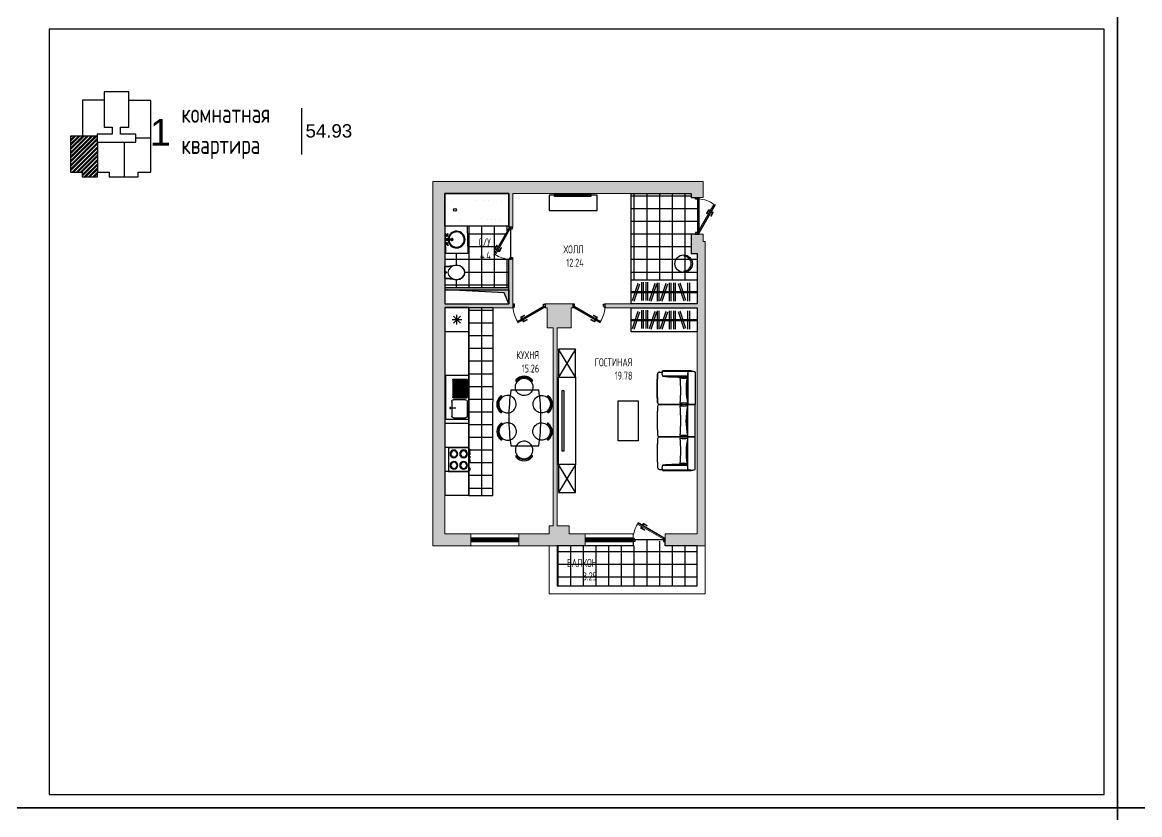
# Model space of a CAD drawing. Header units: millimetres. Extents: x -7516 to 14738, y -3327 to 3625.
# Drawn here: x 4030 to 4448.8, y 3028.3 to 3325.3 of the extents above; entities that cross this region are included whole.
import ezdxf

# ---------------------------------------------------------------- set-up
doc = ezdxf.new("R2010")
doc.units = ezdxf.units.MM
doc.header["$LTSCALE"] = 1.5
for name, color, linetype in [('КАНАЛЫ', 253, 'Continuous'), ('кафель', 9, 'Continuous'), ('МЕБЕЛЬ ОСНОВ', 7, 'Continuous'), ('Основные тонкие', 7, 'Continuous')]:
    doc.layers.add(name, color=color, linetype=linetype)
for name, color, linetype, lineweight in [('новый план', 6, 'Continuous', 30), ('ОКНА', 130, 'Continuous', 30), ('СТЕНЫ', 30, 'Continuous', 30)]:
    doc.layers.add(name, color=color, linetype=linetype, lineweight=lineweight)
doc.styles.add('ARIAL', font='arial.ttf')
doc.styles.add('style1', font='txt.shx', dxfattribs={"width": 0.7, "height": 2.5})
doc.styles.add('СГЕНЕРИР_СТИЛЬ_1', font='txt.shx', dxfattribs={"width": 0.7})
pattern_1 = [(90, (-3074.88, -1930.87), (-4.7625, 0), []), (180, (-3074.88, -1930.87), (-3e-16, -4.7625), [])]

# ---------------------------------------------------------------- blocks, each defined once
blk = doc.blocks.new('двери наружные')
at = {"color": 0}
for p, q in [((3657.41, 2612.77), (3657.91, 2612.77)), ((3657.46, 2612.57), (3657.46, 2612.77)), ((3657.46, 2612.77), (3657.86, 2612.77)), ((3657.73, 2612.57), (3657.46, 2612.57)), ((3657.73, 2612.62), (3657.86, 2612.62)), ((3657.86, 2612.77), (3657.86, 2612.62)), ((3657.41, 2608.22), (3657.91, 2608.22)), ((3657.73, 2608.42), (3657.46, 2608.42)), ((3657.46, 2608.42), (3657.46, 2608.22)), ((3657.46, 2608.22), (3657.86, 2608.22)), ((3657.73, 2608.37), (3657.86, 2608.37)), ((3657.86, 2608.22), (3657.86, 2608.37))]:
    blk.add_line(p, q, dxfattribs=at)
at = {"color": 0, "lineweight": 9}
for p, q in [((3657.73, 2612.62), (3657.73, 2612.57)), ((3657.75, 2608.44), (3659.76, 2611.92)), ((3657.92, 2608.33), (3659.96, 2611.86)), ((3659.07, 2611.22), (3658.85, 2610.84)), ((3659.13, 2611.18), (3658.92, 2610.8)), ((3659.26, 2611.11), (3659.13, 2611.18)), ((3659.3, 2611.18), (3659.17, 2611.25)), ((3659.19, 2611), (3659.34, 2611.25)), ((3659.22, 2610.98), (3659.19, 2611)), ((3659.3, 2611.18), (3659.24, 2611.21)), ((3659.34, 2611.25), (3659.36, 2611.24)), ((3659.6, 2610.91), (3659.38, 2610.53)), ((3659.41, 2610.87), (3659.39, 2610.88)), ((3659.56, 2611.12), (3659.41, 2610.87)), ((3659.68, 2610.87), (3659.45, 2610.49)), ((3659.48, 2610.98), (3659.6, 2610.91)), ((3659.52, 2611.05), (3659.65, 2610.97)), ((3659.54, 2611.14), (3659.56, 2611.12)), ((3659.88, 2611.86), (3659.76, 2611.92)), ((3657.73, 2608.37), (3657.73, 2608.42)), ((3657.86, 2608.37), (3657.75, 2608.44)), ((3657.92, 2608.33), (3657.86, 2608.37))]:
    blk.add_line(p, q, dxfattribs=at)
at = {"color": 0, "lineweight": 0}
for p, q in [((3657.86, 2608.37), (3659.9, 2611.89)), ((3659.9, 2611.89), (3659.96, 2611.86))]:
    blk.add_line(p, q, dxfattribs=at)
at = {"color": 0}
blk.add_circle((3657.78, 2608.39), 0.0212, dxfattribs=at)
at = {"color": 0, "lineweight": 0}
blk.add_arc((3657.74, 2609.36), 3.26, 51.7107, 87.8927, dxfattribs=at)
at = {"color": 0, "lineweight": 9}
for centre, major_axis, start_param, end_param in [((3658.88, 2610.82), (-0.0381, -0.0102), 5.497787, 8.63938), ((3659.13, 2611.19), (0.0192, -0.0715), 2.356194, 3.926991), ((3659.61, 2610.91), (-0.0715, -0.0192), 2.356194, 3.926991), ((3659.42, 2610.51), (-0.0381, -0.0102), 5.497787, 8.63938)]:
    blk.add_ellipse(centre, major_axis=major_axis, ratio=1, start_param=start_param, end_param=end_param, dxfattribs=at)
blk = doc.blocks.new('дв.внутренние')
at = {"color": 7}
for p, q in [((3645.72, 2613.18), (3645.72, 2612.68)), ((3645.92, 2613.13), (3645.72, 2613.13)), ((3645.72, 2613.13), (3645.72, 2612.72)), ((3645.72, 2612.72), (3645.87, 2612.72)), ((3645.87, 2612.85), (3645.92, 2612.85)), ((3645.87, 2612.85), (3645.87, 2612.72)), ((3645.92, 2612.85), (3645.92, 2613.13)), ((3649.52, 2612.85), (3649.52, 2613.13)), ((3649.52, 2613.13), (3649.72, 2613.13)), ((3649.57, 2612.85), (3649.52, 2612.85)), ((3649.58, 2612.85), (3649.58, 2612.72)), ((3649.72, 2612.72), (3649.58, 2612.72)), ((3649.72, 2613.18), (3649.72, 2612.68)), ((3649.72, 2613.13), (3649.72, 2612.72))]:
    blk.add_line(p, q, dxfattribs=at)
at = {"color": 7, "lineweight": 9}
for p, q in [((3645.83, 2612.67), (3645.87, 2612.72)), ((3645.83, 2612.67), (3649.1, 2610.78)), ((3645.87, 2612.72), (3645.94, 2612.83)), ((3645.87, 2612.72), (3649.13, 2610.84)), ((3645.94, 2612.83), (3649.16, 2610.97)), ((3648.37, 2610.91), (3647.98, 2611.13)), ((3648.4, 2610.98), (3648.02, 2611.2)), ((3648.67, 2611.45), (3648.29, 2611.67)), ((3648.72, 2611.52), (3648.33, 2611.74)), ((3648.37, 2611.17), (3648.38, 2611.19)), ((3648.62, 2611.03), (3648.37, 2611.17)), ((3648.47, 2611.1), (3648.4, 2610.98)), ((3648.54, 2611.07), (3648.47, 2610.94)), ((3648.48, 2611.37), (3648.49, 2611.39)), ((3648.49, 2611.39), (3648.75, 2611.24)), ((3648.6, 2611.33), (3648.67, 2611.45)), ((3648.63, 2611.05), (3648.62, 2611.03)), ((3648.67, 2611.29), (3648.75, 2611.42)), ((3648.67, 2611.29), (3648.71, 2611.35)), ((3648.75, 2611.24), (3648.73, 2611.22)), ((3649.1, 2610.86), (3649.16, 2610.97)), ((3649.13, 2610.84), (3649.1, 2610.78))]:
    blk.add_line(p, q, dxfattribs=at)
at = {"color": 7}
blk.add_circle((3645.9, 2612.8), 0.0212, dxfattribs=at)
at = {"color": 7, "lineweight": 9}
blk.add_arc((3645.75, 2613.04), 3.99, 328.7313, 354.6558, dxfattribs=at)
for centre, major_axis, start_param, end_param in [((3648, 2611.17), (-0.0102, 0.0381), 5.497787, 8.63938), ((3648.31, 2611.7), (-0.0102, 0.0381), 5.497787, 8.63938), ((3648.4, 2610.97), (-0.0192, 0.0715), 2.356194, 3.926991), ((3648.68, 2611.45), (-0.0715, -0.0192), 2.356194, 3.926991)]:
    blk.add_ellipse(centre, major_axis=major_axis, ratio=1, start_param=start_param, end_param=end_param, dxfattribs=at)
blk = doc.blocks.new('рпр')
at = {"layer": 'МЕБЕЛЬ ОСНОВ', "color": 7}
for p, q in [((4888.2, 2984.98), (4888.06, 2984.13)), ((4888.27, 2984.94), (4888.13, 2984.13)), ((4888.37, 2986.87), (4888.15, 2984.66)), ((4888.24, 2985.04), (4888.2, 2984.98)), ((4888.41, 2986.97), (4888.22, 2985.01)), ((4888.65, 2985.63), (4888.27, 2984.94)), ((4888.28, 2985.08), (4888.46, 2986.92)), ((4888.36, 2986.84), (4888.37, 2986.92)), ((4888.37, 2986.92), (4888.41, 2986.97)), ((4888.41, 2986.97), (4888.4, 2986.81)), ((4888.41, 2986.97), (4889.54, 2986.97)), ((4888.41, 2986.97), (4889.54, 2986.97)), ((4888.46, 2986.92), (4888.41, 2986.97)), ((4889.22, 2986.08), (4888.65, 2985.63)), ((4889.88, 2986.24), (4889.22, 2986.08)), ((4889.54, 2986.97), (4890.22, 2986.97)), ((4889.6, 2986.82), (4889.54, 2986.97)), ((4890.16, 2986.82), (4889.6, 2986.82)), ((4889.7, 2986.77), (4889.87, 2986.77)), ((4889.79, 2986.7), (4889.7, 2986.77)), ((4889.87, 2986.77), (4889.73, 2986.77)), ((4889.73, 2986.77), (4890.06, 2986.77)), ((4889.96, 2986.7), (4889.79, 2986.7)), ((4890.55, 2986.07), (4889.88, 2986.24)), ((4890.06, 2986.77), (4889.96, 2986.7)), ((4890.22, 2986.97), (4890.16, 2986.82)), ((4890.22, 2986.97), (4891.33, 2986.97)), ((4891.11, 2985.61), (4890.55, 2986.07)), ((4891.48, 2984.92), (4891.11, 2985.61)), ((4891.33, 2986.97), (4891.28, 2986.92)), ((4891.28, 2986.92), (4891.47, 2985.08)), ((4891.33, 2986.97), (4891.37, 2986.92)), ((4891.37, 2986.57), (4891.33, 2986.97)), ((4891.37, 2986.92), (4891.4, 2986.62)), ((4891.4, 2986.62), (4891.37, 2986.57)), ((4891.37, 2986.57), (4891.37, 2986.57)), ((4891.61, 2984.11), (4891.48, 2984.92)), ((4891.55, 2984.95), (4891.51, 2985.03)), ((4891.68, 2984.11), (4891.55, 2984.95)), ((4888.06, 2984.13), (4888.19, 2983.29)), ((4888.13, 2984.13), (4888.26, 2983.32)), ((4888.19, 2983.29), (4888.58, 2982.57)), ((4888.26, 2983.32), (4888.63, 2982.63)), ((4888.58, 2982.57), (4889.17, 2982.09)), ((4888.63, 2982.63), (4889.19, 2982.17)), ((4889.17, 2982.09), (4889.86, 2981.92)), ((4889.19, 2982.17), (4889.86, 2982)), ((4889.86, 2982), (4890.53, 2982.16)), ((4889.86, 2981.92), (4890.55, 2982.08)), ((4890.53, 2982.16), (4891.09, 2982.61)), ((4890.55, 2982.08), (4891.14, 2982.55)), ((4891.09, 2982.61), (4891.48, 2983.3)), ((4891.14, 2982.55), (4891.54, 2983.26)), ((4891.48, 2983.3), (4891.61, 2984.11)), ((4891.54, 2983.26), (4891.68, 2984.11))]:
    blk.add_line(p, q, dxfattribs=at)
at = {"layer": 'МЕБЕЛЬ ОСНОВ', "color": 7, "ltscale": 1.5}
blk.add_lwpolyline([(4891.51, 2985.03), (4891.37, 2986.57)], dxfattribs=at)
blk = doc.blocks.new('ШГН67Е')
for p, q in [((4804.3, 2934.62), (4851.27, 2934.62)), ((4804.3, 2934.62), (4804.3, 2928.62)), ((4810.3, 2934.62), (4810.3, 2928.62)), ((4810.3, 2929.5), (4810.3, 2934.62)), ((4810.65, 2934.62), (4810.65, 2934.84)), ((4811.22, 2934.84), (4810.65, 2934.84)), ((4811.22, 2934.62), (4811.22, 2934.84)), ((4813.32, 2934.84), (4812.75, 2934.84)), ((4812.75, 2934.62), (4812.75, 2934.84)), ((4813.32, 2934.62), (4813.32, 2934.84)), ((4813.62, 2934.62), (4813.62, 2934.84)), ((4814.18, 2934.84), (4813.62, 2934.84)), ((4814.18, 2934.84), (4813.62, 2934.84)), ((4813.62, 2934.62), (4813.62, 2934.84)), ((4814.18, 2934.62), (4814.18, 2934.84)), ((4814.18, 2934.62), (4814.18, 2934.84)), ((4815.05, 2934.84), (4814.49, 2934.84)), ((4814.49, 2934.62), (4814.49, 2934.84)), ((4815.05, 2934.62), (4815.05, 2934.84)), ((4815.36, 2934.62), (4815.36, 2934.84)), ((4815.92, 2934.84), (4815.36, 2934.84)), ((4815.92, 2934.62), (4815.92, 2934.84)), ((4816.3, 2934.62), (4816.3, 2928.62)), ((4816.3, 2929.5), (4816.3, 2934.62)), ((4822.3, 2934.62), (4822.3, 2928.62)), ((4823.32, 2934.62), (4823.32, 2928.82)), ((4823.32, 2934.62), (4834.3, 2934.62)), ((4834.3, 2934.62), (4834.3, 2928.62)), ((4834.3, 2934.62), (4834.3, 2928.82)), ((4845.27, 2934.62), (4845.27, 2928.62)), ((4851.27, 2934.62), (4851.27, 2928.62)), ((4823.74, 2930.77), (4823.74, 2933.79)), ((4824.17, 2934.22), (4827.84, 2934.22)), ((4828.27, 2933.79), (4828.27, 2930.77)), ((4828.77, 2930.76), (4828.77, 2934.06)), ((4828.97, 2934.26), (4833.22, 2934.26)), ((4831.09, 2934.11), (4829.09, 2934.11)), ((4831.09, 2933.81), (4829.09, 2933.81)), ((4831.09, 2933.67), (4829.09, 2933.67)), ((4831.09, 2933.37), (4829.09, 2933.37)), ((4831.09, 2933.23), (4829.09, 2933.23)), ((4831.09, 2932.93), (4829.09, 2932.93)), ((4831.09, 2932.78), (4829.09, 2932.78)), ((4831.09, 2932.48), (4829.09, 2932.48)), ((4831.09, 2932.34), (4829.09, 2932.34)), ((4831.09, 2932.04), (4829.09, 2932.04)), ((4831.09, 2931.9), (4829.09, 2931.9)), ((4831.09, 2934.11), (4833.1, 2934.11)), ((4831.09, 2933.81), (4833.1, 2933.81)), ((4831.09, 2933.67), (4833.1, 2933.67)), ((4831.09, 2933.37), (4833.1, 2933.37)), ((4831.09, 2933.23), (4833.1, 2933.23)), ((4831.09, 2932.93), (4833.1, 2932.93)), ((4831.09, 2932.78), (4833.1, 2932.78)), ((4831.09, 2932.48), (4833.1, 2932.48)), ((4831.09, 2932.34), (4833.1, 2932.34)), ((4831.09, 2932.04), (4833.1, 2932.04)), ((4831.09, 2931.9), (4833.1, 2931.9)), ((4833.42, 2930.76), (4833.42, 2934.06)), ((4849.14, 2932.5), (4847.4, 2930.75)), ((4849.14, 2930.75), (4847.4, 2932.5)), ((4848.27, 2932.86), (4848.27, 2930.39)), ((4816.3, 2929.5), (4810.3, 2929.5)), ((4827.84, 2930.34), (4824.17, 2930.34)), ((4833.22, 2930.56), (4828.97, 2930.56)), ((4831.09, 2931.6), (4829.09, 2931.6)), ((4831.09, 2931.46), (4829.09, 2931.46)), ((4831.09, 2931.16), (4829.09, 2931.16)), ((4831.09, 2931.02), (4829.09, 2931.02)), ((4831.09, 2930.72), (4829.09, 2930.72)), ((4831.09, 2931.6), (4833.1, 2931.6)), ((4831.09, 2931.46), (4833.1, 2931.46)), ((4831.09, 2931.16), (4833.1, 2931.16)), ((4831.09, 2931.02), (4833.1, 2931.02)), ((4831.09, 2930.72), (4833.1, 2930.72)), ((4847.03, 2931.62), (4849.5, 2931.62)), ((4851.27, 2928.62), (4804.3, 2928.62)), ((4823.32, 2928.82), (4834.3, 2928.82))]:
    blk.add_line(p, q)
at = {"ltscale": 0.6}
for p, q in [((4825.94, 2930.01), (4826.45, 2930.01)), ((4826.2, 2929.8), (4826.2, 2931.32))]:
    blk.add_line(p, q, dxfattribs=at)
for centre, radius in [((4811.87, 2933.28), 0.974), ((4811.87, 2930.86), 0.974), ((4811.87, 2933.28), 0.774), ((4814.73, 2933.28), 0.974), ((4814.73, 2930.86), 0.974), ((4814.73, 2933.28), 0.774), ((4811.87, 2930.86), 0.774), ((4814.73, 2930.86), 0.774)]:
    blk.add_circle(centre, radius)
for centre, radius, start, end in [((4824.17, 2933.79), 0.432, 90, 180), ((4827.84, 2933.79), 0.432, 0, 90), ((4828.97, 2934.06), 0.2, 90, 180), ((4829.09, 2933.91), 0.2, 90, 165.5097), ((4829.09, 2934.01), 0.2, 194.4903, 270), ((4829.09, 2933.47), 0.2, 90, 165.5097), ((4829.09, 2933.57), 0.2, 194.4903, 270), ((4829.09, 2933.03), 0.2, 90, 165.5097), ((4829.09, 2933.13), 0.2, 194.4903, 270), ((4829.09, 2932.58), 0.2, 90, 165.5097), ((4829.09, 2932.68), 0.2, 194.4903, 270), ((4829.09, 2932.14), 0.2, 90, 165.5097), ((4829.09, 2932.24), 0.2, 194.4903, 270), ((4829.09, 2931.7), 0.2, 90, 165.5097), ((4833.1, 2933.91), 0.2, 14.4903, 90), ((4833.1, 2934.01), 0.2, 270, 345.5097), ((4833.1, 2933.47), 0.2, 14.4903, 90), ((4833.1, 2933.57), 0.2, 270, 345.5097), ((4833.1, 2933.03), 0.2, 14.4903, 90), ((4833.1, 2933.13), 0.2, 270, 345.5097), ((4833.1, 2932.58), 0.2, 14.4903, 90), ((4833.1, 2932.68), 0.2, 270, 345.5097), ((4833.1, 2932.14), 0.2, 14.4903, 90), ((4833.1, 2932.24), 0.2, 270, 345.5097), ((4833.1, 2931.7), 0.2, 14.4903, 90), ((4833.22, 2934.06), 0.2, 0, 90), ((4824.17, 2930.77), 0.432, 180, 270), ((4827.84, 2930.77), 0.432, 270, 0), ((4828.97, 2930.76), 0.2, 180, 270), ((4829.09, 2931.8), 0.2, 194.4903, 270), ((4829.09, 2931.26), 0.2, 90, 165.5097), ((4829.09, 2931.36), 0.2, 194.4903, 270), ((4829.09, 2930.82), 0.2, 90, 165.5097), ((4829.09, 2930.92), 0.2, 194.4903, 270), ((4833.1, 2931.8), 0.2, 270, 345.5097), ((4833.1, 2931.26), 0.2, 14.4903, 90), ((4833.1, 2931.36), 0.2, 270, 345.5097), ((4833.1, 2930.82), 0.2, 14.4903, 90), ((4833.1, 2930.92), 0.2, 270, 345.5097), ((4833.22, 2930.76), 0.2, 270, 0)]:
    blk.add_arc(centre, radius, start, end)
blk = doc.blocks.new('ек')
for p, q in [((4931.49, 3632.32), (4931.76, 3632.12)), ((4931.79, 3632.47), (4931.95, 3632.35)), ((4935.28, 3632.47), (4935.08, 3632.33)), ((4935.62, 3632.35), (4935.31, 3632.12)), ((4938.31, 3632.38), (4938.59, 3632.18)), ((4938.61, 3632.53), (4938.78, 3632.41)), ((4942.1, 3632.53), (4941.91, 3632.39)), ((4942.45, 3632.41), (4942.13, 3632.18)), ((4927.31, 3628.47), (4927.45, 3628.28)), ((4927.43, 3628.82), (4927.66, 3628.5)), ((4946.2, 3628.82), (4945.97, 3628.5)), ((4946.32, 3628.47), (4946.18, 3628.28)), ((4927.31, 3624.98), (4927.42, 3625.14)), ((4927.45, 3624.68), (4927.66, 3624.95)), ((4946.17, 3624.68), (4945.97, 3624.95)), ((4946.32, 3624.98), (4946.2, 3625.14)), ((4931.49, 3620.89), (4931.76, 3621.09)), ((4931.79, 3620.74), (4931.95, 3620.86)), ((4935.28, 3620.74), (4935.08, 3620.88)), ((4935.62, 3620.86), (4935.31, 3621.09)), ((4938.31, 3620.83), (4938.59, 3621.03)), ((4938.61, 3620.68), (4938.78, 3620.8)), ((4942.1, 3620.68), (4941.91, 3620.82)), ((4942.45, 3620.81), (4942.13, 3621.03))]:
    blk.add_line(p, q)
for points in [[(4935.01, 3629.22, 2.852439), (4932.29, 3629.06, 0.350569), (4935.01, 3629.22)], [(4941.84, 3629.28, 2.852439), (4939.12, 3629.12, 0.350569), (4941.84, 3629.28)], [(4930.55, 3628.2, 2.852439), (4930.71, 3625.48, 0.350569), (4930.55, 3628.2)], [(4943.07, 3628.2, -2.852439), (4942.91, 3625.48, -0.350569), (4943.07, 3628.2)], [(4935.01, 3623.99, -2.852439), (4932.29, 3624.15, -0.350569), (4935.01, 3623.99)], [(4941.84, 3623.93, -2.852439), (4939.12, 3624.09, -0.350569), (4941.84, 3623.93)]]:
    blk.add_lwpolyline(points, format="xyb")
for points in [[(4929.94, 3630.05), (4929.94, 3623.05)], [(4943.94, 3630.05), (4943.94, 3623.05)]]:
    blk.add_lwpolyline(points)
for centre, radius, start, end in [((4933.53, 3630.85), 2.68, 40.2729, 139.7271), ((4933.53, 3630.85), 2.38, 40.0936, 139.9064), ((4938.47, 3632.51), 0.2, 139.7271, 219.8242), ((4940.36, 3630.91), 2.68, 40.2729, 139.7271), ((4940.36, 3630.91), 2.38, 40.0936, 139.9064), ((4942.04, 3632.45), 0.409, 354.1192, 27.9442), ((4936.94, 3581.3), 49.25, 81.8288, 98.1712), ((4931.64, 3632.45), 0.2, 139.7271, 219.8242), ((4931.56, 3632.51), 0.2, 248.872, 319.9064), ((4935.51, 3632.51), 0.2, 220.0936, 305.6519), ((4935.22, 3632.39), 0.409, 354.1192, 27.9442), ((4938.38, 3632.57), 0.2, 248.872, 319.9064), ((4942.33, 3632.57), 0.2, 220.0936, 305.6519), ((4928.93, 3626.73), 2.68, 130.2729, 229.7271), ((4928.93, 3626.73), 2.38, 130.0936, 229.9064), ((4927.39, 3628.41), 0.409, 84.1192, 117.9442), ((4927.26, 3628.7), 0.2, 310.0936, 35.6519), ((4946.36, 3628.7), 0.2, 144.3481, 229.9064), ((4946.24, 3628.41), 0.409, 62.0558, 95.8808), ((4944.7, 3626.73), 2.38, 310.0936, 49.9064), ((4944.7, 3626.73), 2.68, 310.2729, 49.7271), ((4927.32, 3624.83), 0.2, 229.7271, 309.8242), ((4927.26, 3624.75), 0.2, 338.872, 49.9064), ((4946.36, 3624.75), 0.2, 130.0936, 201.128), ((4946.3, 3624.83), 0.2, 230.1758, 310.2729), ((4936.94, 3671.8), 49.25, 261.8288, 278.1712), ((4931.64, 3620.76), 0.2, 140.1758, 220.2729), ((4931.56, 3620.7), 0.2, 40.0936, 111.128), ((4933.53, 3622.37), 2.68, 220.2729, 319.7271), ((4933.53, 3622.37), 2.38, 220.0936, 319.9064), ((4935.51, 3620.7), 0.2, 54.3481, 139.9064), ((4935.22, 3620.82), 0.409, 332.0558, 5.8808), ((4938.47, 3620.7), 0.2, 140.1758, 220.2729), ((4938.38, 3620.64), 0.2, 40.0936, 111.128), ((4940.36, 3622.31), 2.68, 220.2729, 319.7271), ((4940.36, 3622.31), 2.38, 220.0936, 319.9064), ((4942.33, 3620.64), 0.2, 54.3481, 139.9064), ((4942.04, 3620.76), 0.409, 332.0558, 5.8808)]:
    blk.add_arc(centre, radius, start, end)
blk = doc.blocks.new('СК43 R220')
blk.add_circle((0, 0), 218)
blk.add_arc((0, 0), 188, 0, 180)
blk = doc.blocks.new('ММ07 950х2490')
for p, q in [((-1222, 827), (-1220, 857)), ((-1220, 857), (-1205, 923)), ((-1214, 131), (-1214, 864)), ((-1214, 851), (-1214, 131)), ((-1205, 923), (-1196, 948)), ((-1196, 948), (-384, 948)), ((-1196, 948), (-384, 948)), ((-384, 948), (-384, 124)), ((-384, 124), (-384, 948)), ((426, 948), (-384, 948)), ((426, 948), (-384, 948)), ((-384, 948), (-384, 124)), ((-384, 124), (-384, 948)), ((1238, 948), (426, 948)), ((1238, 948), (426, 948)), ((426, 948), (426, 124)), ((426, 62), (426, 948)), ((426, 60), (426, 948)), ((426, 124), (426, 948)), ((1246, 923), (1238, 948)), ((1262, 857), (1246, 923)), ((1256, 131), (1256, 864)), ((1256, 851), (1256, 131)), ((1264, 827), (1262, 857)), ((-1224, 131), (-1222, 827)), ((-1224, 802), (-1224, 131)), ((-1196, 768), (-384, 768)), ((-1094, 753), (-1094, 131)), ((426, 768), (-384, 768)), ((1238, 768), (426, 768)), ((1136, 753), (1136, 131)), ((1266, 131), (1264, 827)), ((1266, 802), (1266, 131)), ((-1214, 131), (-1224, 131)), ((-1214, 131), (-1224, 131)), ((-1194, 124), (-1214, 131)), ((-1190, 42), (-1194, 124)), ((-1194, 62), (-1194, 124)), ((-1185, 33), (-1190, 42)), ((-1163, 15), (-1185, 33)), ((-1144, 12), (-1163, 15)), ((-884, 0), (-1144, 12)), ((-653, 0), (-884, 0)), ((-431, 12), (-653, 0)), ((-399, 26), (-431, 12)), ((-388, 42), (-399, 26)), ((-384, 62), (-388, 42)), ((-384, 124), (-384, 62)), ((-384, 62), (-384, 124)), ((-384, 124), (-384, 62)), ((-384, 62), (-384, 124)), ((-384, 62), (-380, 42)), ((-380, 42), (-369, 26)), ((-369, 26), (-338, 12)), ((-338, 12), (-115, 0)), ((-115, 0), (115, 0)), ((115, 0), (376, 12)), ((376, 12), (395, 15)), ((395, 15), (417, 33)), ((417, 33), (422, 42)), ((422, 42), (426, 60)), ((426, 124), (426, 62)), ((426, 62), (426, 124)), ((426, 62), (430, 42)), ((430, 42), (441, 26)), ((441, 26), (472, 12)), ((472, 12), (695, 0)), ((695, 0), (925, 0)), ((925, 0), (1186, 12)), ((1186, 12), (1205, 15)), ((1205, 15), (1227, 33)), ((1227, 33), (1232, 42)), ((1232, 42), (1236, 124)), ((1236, 124), (1256, 131)), ((1236, 62), (1236, 124)), ((1256, 131), (1266, 131)), ((1256, 131), (1266, 131))]:
    blk.add_line(p, q)
for centre, radius, start, end in [((-818, 799), 406, 158.5632, 179.5809), ((-982, 857), 233, 157.205, 202.718), ((860, 799), 406, 0.4193, 21.4364), ((1023, 857), 233, 337.2846, 22.7952), ((-789, 3321), 2586, 260.9423, 279.0128), ((-5041, 566), 3971, 353.706, 2.6744), ((-767, 2387), 1663, 260.0645, 282.2775), ((-1421, 657), 379, 347.7285, 14.0418), ((-734, -2911), 3502, 84.7961, 95.2043), ((144, 660), 567, 169.5898, 188.4269), ((21, 3321), 2586, 260.987, 279.0128), ((21, 2446), 1726, 257.4143, 282.5849), ((-913, 660), 567, 351.5741, 10.4095), ((21, -4516), 5106, 85.8125, 94.1879), ((954, 660), 567, 169.5897, 188.426), ((831, 3321), 2586, 260.9872, 279.0577), ((808, 2387), 1663, 257.7227, 279.9353), ((-103, 660), 567, 351.5743, 10.4103), ((775, -2911), 3502, 84.7959, 95.2043), ((1463, 657), 379, 165.9569, 192.2717), ((5082, 566), 3971, 177.3257, 186.294), ((-1154, 270), 152, 246.7807, 293.2228), ((-1144, 62), 50, 180.0001, 270.0116), ((-789, 4867), 4868, 265.8169, 274.1833), ((-434, 62), 50, 270.0001, 0.0001), ((-334, 62), 50, 180.0001, 270.0116), ((21, 4867), 4868, 265.817, 274.1833), ((376, 62), 50, 270.0001, 0.0116), ((476, 62), 50, 180.0001, 269.9886), ((831, 4867), 4868, 265.8171, 274.1833), ((1196, 270), 152, 246.7807, 293.2194), ((1186, 62), 50, 270.0001, 0.0116)]:
    blk.add_arc(centre, radius, start, end)

msp = doc.modelspace()

# ---------------------------------------------------------------- hatches: boundary and pattern name
at = {"layer": 'КАНАЛЫ', "ltscale": 1.5, "true_color": 0x939598}
h = msp.add_hatch(color=252, dxfattribs=at)
h.dxf.hatch_style = 1
h.paths.add_polyline_path([(4212.4, 3225.82), (4188.4, 3225.82), (4188.4, 3225.07), (4211.65, 3225.07), (4212.4, 3225.07)])
at = {"layer": 'КАНАЛЫ', "ltscale": 1.5, "true_color": 0x000000}
h = msp.add_hatch(color=18, dxfattribs=at)
h.dxf.hatch_style = 1
h.paths.add_polyline_path([(4212.4, 3225.07), (4188.4, 3225.07), (4189.15, 3225.07), (4210.59, 3223.87), (4212.4, 3219.82)])
at = {"layer": 'кафель', "ltscale": 1.5, "true_color": 0x939598}
h = msp.add_hatch(dxfattribs=at)
h.set_pattern_fill('ANSI37', color=252, scale=1.5, angle=45)
h.set_pattern_definition(pattern_1)
h.paths.add_polyline_path([(4258.15, 3261.07), (4258.15, 3228.82), (4282.9, 3228.82), (4282.9, 3238.57), (4280.65, 3238.57), (4280.65, 3245.92), (4283.54, 3245.92), (4283.54, 3259.57), (4280.65, 3259.57), (4280.65, 3261.07)])
h = msp.add_hatch(dxfattribs=at)
h.set_pattern_fill('ANSI37', color=252, scale=1.5, angle=45)
h.set_pattern_definition(pattern_1)
edge = h.paths.add_edge_path()
edge.add_arc((4213.5, 3248.38), 11.97, 238.7313, 264.695, ccw=False)
edge.add_line((4207.29, 3238.16), (4206.95, 3238.35))
edge.add_line((4206.95, 3238.35), (4206.89, 3238.25))
edge.add_line((4206.89, 3238.25), (4206.71, 3238.35))
edge.add_line((4206.71, 3238.35), (4207.51, 3239.75))
edge.add_line((4207.51, 3239.75), (4207.45, 3239.79))
edge.add_line((4207.45, 3239.79), (4207.57, 3240.01))
edge.add_line((4207.57, 3240.01), (4207.13, 3240.26))
edge.add_ellipse((4207.29, 3240.43), major_axis=(0.157, 0.157), ratio=1, start_angle=105.0001, end_angle=195.0001, ccw=False)
edge.add_line((4207.1, 3240.54), (4207.8, 3241.75))
edge.add_ellipse((4207.87, 3241.63), major_axis=(0.0838, 0.0838), ratio=1, start_angle=285.0001, end_angle=465.0001, ccw=False)
edge.add_line((4207.97, 3241.57), (4207.31, 3240.43))
edge.add_line((4207.31, 3240.43), (4207.69, 3240.21))
edge.add_line((4207.69, 3240.21), (4207.88, 3240.55))
edge.add_line((4207.88, 3240.55), (4212.37, 3248.15))
edge.add_line((4212.37, 3248.15), (4212.54, 3248.04))
edge.add_line((4212.54, 3248.04), (4212.54, 3248.47))
edge.add_line((4212.54, 3248.47), (4212.4, 3248.47))
edge.add_line((4212.4, 3248.47), (4212.4, 3248.91))
edge.add_line((4212.4, 3248.91), (4196.79, 3248.91))
edge.add_line((4196.79, 3248.91), (4197.05, 3238.78))
edge.add_line((4197.05, 3238.78), (4188.65, 3238.78))
edge.add_line((4188.65, 3238.78), (4188.39, 3248.92))
edge.add_line((4188.39, 3248.92), (4188.39, 3233.73))
edge.add_line((4188.39, 3233.73), (4188.39, 3233.73))
edge.add_line((4188.39, 3233.73), (4188.4, 3233.73))
edge.add_line((4188.4, 3233.73), (4188.47, 3233.79))
edge.add_line((4188.47, 3233.79), (4188.93, 3233.84))
edge.add_line((4188.93, 3233.84), (4189, 3233.79))
edge.add_line((4189, 3233.79), (4191.31, 3233.99))
edge.add_line((4191.31, 3233.99), (4191.43, 3234.06))
edge.add_line((4191.43, 3234.06), (4192.69, 3234.26))
edge.add_line((4192.69, 3234.26), (4193.96, 3234.04))
edge.add_line((4193.96, 3234.04), (4195.02, 3233.45))
edge.add_line((4195.02, 3233.45), (4195.73, 3232.56))
edge.add_line((4195.73, 3232.56), (4195.98, 3231.52))
edge.add_line((4195.98, 3231.52), (4195.72, 3230.48))
edge.add_line((4195.72, 3230.48), (4194.99, 3229.61))
edge.add_line((4194.99, 3229.61), (4193.92, 3229.02))
edge.add_line((4193.92, 3229.02), (4192.65, 3228.82))
edge.add_line((4192.65, 3228.82), (4191.86, 3228.96))
edge.add_line((4191.86, 3228.96), (4188.57, 3229.28))
edge.add_line((4188.57, 3229.28), (4188.39, 3229.29))
edge.add_line((4188.39, 3229.29), (4188.4, 3225.82))
edge.add_line((4188.4, 3225.82), (4212.4, 3225.82))
edge.add_line((4212.4, 3225.82), (4212.4, 3236.47))
h.paths.add_polyline_path([(4199.21, 3235.59), (4206.31, 3235.59), (4206.31, 3245.09), (4199.21, 3245.09)], flags=24)
h = msp.add_hatch(dxfattribs=at)
h.set_pattern_fill('ANSI37', color=252, scale=1.5, angle=45)
h.set_pattern_definition(pattern_1)
h.paths.add_polyline_path([(4197.4, 3165.3), (4197.73, 3165.3), (4197.73, 3164.46), (4197.73, 3163.15), (4197.73, 3161.85), (4197.73, 3160.55), (4197.67, 3158.25), (4197.73, 3158.25), (4197.73, 3156.86), (4197.4, 3156.86), (4197.4, 3147.86), (4206.4, 3147.86), (4206.42, 3218.32), (4197.4, 3218.32)])
at = {"layer": 'МЕБЕЛЬ ОСНОВ', "ltscale": 1.5, "true_color": 0x939598}
h = msp.add_hatch(dxfattribs=at)
h.set_pattern_fill('ANSI32', color=252, scale=0.117607)
h.set_pattern_definition([(45, (-791.6732, -203.9691), (-0.79210748, 0.79210748), []), (45, (-791.1451, -203.9691), (-0.79210748, 0.79210748), [])])
h.paths.add_polyline_path([(4058.1, 3280.39), (4058.03, 3280.39), (4058.03, 3282.6), (4052.49, 3282.6), (4048.07, 3282.6), (4048.07, 3269.17), (4052.35, 3269.17), (4052.35, 3267.4), (4058.1, 3267.4), (4058.1, 3269.17)])
at = {"layer": 'МЕБЕЛЬ ОСНОВ', "ltscale": 1.5, "true_color": 0x636466}
h = msp.add_hatch(color=251, dxfattribs=at)
h.dxf.hatch_style = 1
h.paths.add_polyline_path([(4198.15, 3132.07), (4198.15, 3130.57), (4199.65, 3130.57), (4199.65, 3132.07)])
h = msp.add_hatch(color=251, dxfattribs=at)
h.dxf.hatch_style = 1
h.paths.add_polyline_path([(4214.65, 3132.07), (4214.65, 3130.57), (4216.15, 3130.57), (4216.15, 3132.07)])
at = {"layer": 'МЕБЕЛЬ ОСНОВ', "ltscale": 1.5, "true_color": 0x939598}
h = msp.add_hatch(dxfattribs=at)
h.set_pattern_fill('ANSI37', color=252, scale=1.5, angle=45)
h.set_pattern_definition(pattern_1)
h.paths.add_polyline_path([(4270.9, 3129.07), (4270.9, 3130.72), (4270.3, 3130.72), (4259.5, 3131.29), (4259.5, 3129.07), (4230.4, 3129.07), (4230.4, 3114.07), (4282.9, 3114.07), (4282.9, 3129.07)])
at = {"layer": 'МЕБЕЛЬ ОСНОВ', "ltscale": 1.5, "true_color": 0x636466}
h = msp.add_hatch(color=251, dxfattribs=at)
h.dxf.hatch_style = 1
h.paths.add_polyline_path([(4242.4, 3132.07), (4240.9, 3132.07), (4240.9, 3130.57), (4242.4, 3130.57)])
h = msp.add_hatch(color=251, dxfattribs=at)
h.dxf.hatch_style = 1
h.paths.add_polyline_path([(4257.4, 3132.07), (4257.4, 3130.57), (4258.9, 3130.57), (4258.9, 3132.07)])
at = {"layer": 'ОКНА', "ltscale": 1.5, "true_color": 0x939598}
h = msp.add_hatch(color=252, dxfattribs=at)
h.dxf.hatch_style = 1
h.paths.add_polyline_path([(4188.4, 3219.82), (4212.4, 3219.82), (4212.4, 3236.47), (4213.9, 3236.47), (4213.9, 3218.31), (4188.4, 3218.32), (4188.4, 3133.57), (4198.15, 3133.57), (4198.15, 3129.07), (4183.9, 3129.07), (4183.9, 3265.57), (4285.15, 3265.57), (4285.15, 3259.57), (4280.65, 3259.57), (4280.65, 3261.07), (4213.9, 3261.07), (4213.9, 3248.47), (4212.4, 3248.47), (4212.4, 3261.07), (4188.38, 3261.07)])
h = msp.add_hatch(color=252, dxfattribs=at)
h.dxf.hatch_style = 1
h.paths.add_polyline_path([(4282.9, 3218.32), (4248.4, 3218.31), (4248.4, 3219.82), (4282.9, 3219.82), (4282.9, 3238.57), (4280.65, 3238.57), (4280.65, 3245.92), (4285.15, 3245.92), (4285.15, 3243.07), (4285.9, 3243.07), (4285.9, 3129.07), (4270.9, 3129.07), (4270.9, 3133.57), (4282.9, 3133.57)])
h = msp.add_hatch(color=252, dxfattribs=at)
h.dxf.hatch_style = 1
h.paths.add_polyline_path([(4235.65, 3218.32), (4236.4, 3218.32), (4236.4, 3219.82), (4225.9, 3219.82), (4225.9, 3218.32), (4226.65, 3218.32), (4226.65, 3210.82), (4228.9, 3210.82), (4228.9, 3136.57), (4227.4, 3136.57), (4227.4, 3133.57), (4216.15, 3133.57), (4216.15, 3129.07), (4240.9, 3129.07), (4240.9, 3133.57), (4234.9, 3133.57), (4234.9, 3136.57), (4230.4, 3136.57), (4230.4, 3210.82), (4235.65, 3210.82)])

# ---------------------------------------------------------------- linework, layer by layer
for p, q in [((4258.71, 3220.97), (4260.8, 3227.5)), ((4259.35, 3220.77), (4261.43, 3227.3)), ((4262.14, 3221.01), (4262.14, 3227.86)), ((4262.8, 3221.01), (4262.8, 3227.86)), ((4263.77, 3221.01), (4263.77, 3227.86)), ((4264.44, 3221.01), (4264.44, 3227.86)), ((4265.09, 3220.97), (4267.18, 3227.5)), ((4265.73, 3220.77), (4267.81, 3227.3)), ((4268.07, 3220.81), (4268.07, 3227.67)), ((4268.73, 3220.81), (4268.73, 3227.67)), ((4269.23, 3220.97), (4271.31, 3227.5)), ((4269.86, 3220.77), (4271.95, 3227.3)), ((4272.52, 3220.81), (4272.52, 3227.67)), ((4273.18, 3220.81), (4273.18, 3227.67)), ((4274.15, 3220.81), (4274.15, 3227.67)), ((4274.82, 3220.81), (4274.82, 3227.67)), ((4278.03, 3220.77), (4275.95, 3227.3)), ((4278.66, 3220.97), (4276.58, 3227.5)), ((4279.47, 3220.81), (4279.47, 3227.67)), ((4280.13, 3220.81), (4280.13, 3227.67)), ((4282.9, 3224.22), (4258.15, 3224.22)), ((4258.15, 3224.03), (4282.9, 3224.03)), ((4258.71, 3210.47), (4260.8, 3217)), ((4259.35, 3210.27), (4261.43, 3216.8)), ((4262.14, 3210.51), (4262.14, 3217.36)), ((4262.8, 3210.51), (4262.8, 3217.36)), ((4263.77, 3210.51), (4263.77, 3217.36)), ((4264.44, 3210.51), (4264.44, 3217.36)), ((4265.09, 3210.47), (4267.18, 3217)), ((4265.73, 3210.27), (4267.81, 3216.8)), ((4268.07, 3210.31), (4268.07, 3217.17)), ((4268.73, 3210.31), (4268.73, 3217.17)), ((4269.23, 3210.47), (4271.31, 3217)), ((4269.86, 3210.27), (4271.95, 3216.8)), ((4272.52, 3210.31), (4272.52, 3217.17)), ((4273.18, 3210.31), (4273.18, 3217.17)), ((4274.15, 3210.31), (4274.15, 3217.17)), ((4274.82, 3210.31), (4274.82, 3217.17)), ((4278.03, 3210.27), (4275.95, 3216.8)), ((4278.66, 3210.47), (4276.58, 3217)), ((4279.47, 3210.31), (4279.47, 3217.17)), ((4280.13, 3210.31), (4280.13, 3217.17)), ((4282.9, 3213.72), (4258.15, 3213.72)), ((4258.15, 3213.53), (4282.9, 3213.53))]:
    msp.add_line(p, q)
at = {"color": 252, "lineweight": 0, "true_color": 0x939598}
for p, q in [((4198.15, 3132.07), (4214.65, 3132.07)), ((4198.15, 3130.57), (4214.65, 3130.57)), ((4199.65, 3131.7), (4214.65, 3131.7)), ((4199.65, 3131.32), (4214.65, 3131.32)), ((4199.65, 3130.94), (4214.65, 3130.94)), ((4240.9, 3132.07), (4257.4, 3132.07)), ((4240.9, 3130.57), (4257.4, 3130.57)), ((4242.4, 3131.7), (4257.4, 3131.7)), ((4242.4, 3131.32), (4257.4, 3131.32)), ((4242.4, 3130.94), (4257.4, 3130.94))]:
    msp.add_line(p, q, dxfattribs=at)
at = {"color": 18, "true_color": 0x000000}
for points in [[(4019.98, 3030.78), (4440.48, 3030.78), (4440.48, 3327.78), (4019.98, 3327.78)], [(4440.48, 3030.78), (4860.98, 3030.78), (4860.98, 3327.78), (4440.48, 3327.78)], [(4019.98, 2733.78), (4440.48, 2733.78), (4440.48, 3030.78), (4019.98, 3030.78)], [(4440.48, 2733.78), (4860.98, 2733.78), (4860.98, 3030.78), (4440.48, 3030.78)]]:
    msp.add_lwpolyline(points, close=True, dxfattribs=at)
for points in [[(4282.9, 3219.82), (4258.15, 3219.82), (4258.15, 3228.82), (4282.9, 3228.82)], [(4282.9, 3209.32), (4258.15, 3209.32), (4258.15, 3218.32), (4282.9, 3218.32)]]:
    msp.add_lwpolyline(points, close=True)
for points in [[(4280.88, 3224.22), (4279.46, 3224.22), (4279.46, 3224.03), (4280.88, 3224.03)], [(4280.88, 3213.72), (4279.46, 3213.72), (4279.46, 3213.53), (4280.88, 3213.53)]]:
    msp.add_lwpolyline(points)
at = {"color": 252, "lineweight": 0, "true_color": 0x939598}
for points in [[(4199.65, 3130.57), (4198.15, 3130.57), (4198.15, 3132.07), (4199.65, 3132.07)], [(4216.15, 3130.57), (4214.65, 3130.57), (4214.65, 3132.07), (4216.15, 3132.07)], [(4242.4, 3130.57), (4240.9, 3130.57), (4240.9, 3132.07), (4242.4, 3132.07)], [(4258.9, 3130.57), (4257.4, 3130.57), (4257.4, 3132.07), (4258.9, 3132.07)]]:
    msp.add_lwpolyline(points, close=True, dxfattribs=at)
at = {"layer": 'КАНАЛЫ', "ltscale": 1.5}
msp.add_lwpolyline([(4188.4, 3225.82), (4188.36, 3225.07), (4212.4, 3225.07), (4212.4, 3225.82), (4188.4, 3225.82)], dxfattribs=at)
at = {"layer": 'КАНАЛЫ', "color": 18, "ltscale": 1.5, "true_color": 0x000000}
msp.add_lwpolyline([(4188.4, 3225.07), (4212.4, 3225.07), (4212.4, 3219.82), (4210.59, 3223.87), (4189.15, 3225.07)], dxfattribs=at)
at = {"layer": 'кафель', "ltscale": 1.5}
for points in [[(4213.15, 3236.47), (4213.15, 3248.47), (4212.4, 3248.47), (4212.4, 3261.07), (4188.38, 3261.07), (4188.38, 3219.82), (4212.4, 3219.82), (4212.4, 3236.47), (4213.15, 3236.47)], [(4280.65, 3261.07), (4280.65, 3259.57), (4283.54, 3259.57), (4283.54, 3245.92), (4280.65, 3245.92), (4280.65, 3238.57), (4282.9, 3238.57), (4282.9, 3219.82), (4258.15, 3219.82), (4258.15, 3261.07), (4280.65, 3261.07)], [(4230.4, 3129.07), (4230.4, 3114.07), (4282.9, 3114.07), (4282.9, 3129.07), (4270.9, 3129.07), (4270.9, 3131.32), (4258.9, 3131.32), (4258.9, 3129.07), (4230.4, 3129.07)]]:
    msp.add_lwpolyline(points, dxfattribs=at)
msp.add_lwpolyline([(4197.4, 3147.86), (4206.4, 3147.86), (4206.42, 3218.32), (4197.4, 3218.32)], close=True, dxfattribs=at)
at = {"layer": 'МЕБЕЛЬ ОСНОВ', "ltscale": 1.5}
for points in [[(4060.61, 3296.1), (4052.49, 3296.1), (4052.49, 3282.6), (4048.07, 3282.6), (4048.07, 3269.17), (4052.35, 3269.17), (4052.35, 3267.4), (4058.1, 3267.4), (4058.1, 3269.17), (4062.53, 3269.17), (4062.53, 3267.4), (4073.44, 3267.4), (4073.44, 3269.17), (4078.09, 3269.17), (4078.09, 3296.03), (4069.9, 3296.03), (4069.9, 3299.27), (4060.61, 3299.27), (4060.61, 3296.1)], [(4060.61, 3296.1), (4060.61, 3285.99), (4063.63, 3285.99), (4063.63, 3283.34), (4058.03, 3283.34), (4058.03, 3282.6), (4052.49, 3282.6)], [(4072.48, 3282.01), (4072.48, 3283.34), (4066.8, 3283.34), (4066.8, 3285.99), (4069.9, 3285.99), (4069.9, 3296.03)], [(4134.67, 3293.11), (4134.67, 3275.77)], [(4058.03, 3282.6), (4058.03, 3280.39), (4058.1, 3280.39), (4058.1, 3269.17)], [(4058.1, 3280.39), (4068.13, 3280.39), (4068.13, 3267.4)], [(4068.13, 3280.39), (4072.48, 3280.39), (4072.48, 3282.01), (4078.09, 3282.01)], [(4237.28, 3192.31), (4230.98, 3202.81)], [(4237.28, 3202.81), (4230.98, 3192.31)], [(4235.62, 3192.31), (4237.28, 3192.31), (4237.28, 3202.81), (4230.98, 3202.81), (4230.98, 3192.31), (4235.62, 3192.31)], [(4233.09, 3187.11), (4232.19, 3187.11), (4232.19, 3164.61), (4233.09, 3164.61), (4233.09, 3187.11)], [(4237.28, 3149.09), (4230.98, 3159.59)], [(4235.62, 3149.09), (4237.28, 3149.09), (4237.28, 3159.59), (4230.98, 3159.59), (4230.98, 3149.09), (4235.62, 3149.09)], [(4237.28, 3159.59), (4230.98, 3149.09)]]:
    msp.add_lwpolyline(points, dxfattribs=at)
for points in [[(4188.38, 3261.07), (4212.39, 3261.07), (4212.39, 3248.91), (4188.39, 3248.92)], [(4227.5, 3260.45), (4227.5, 3254.75), (4245.5, 3254.75), (4245.5, 3260.45)], [(4229.52, 3260.82), (4243.03, 3260.82), (4243.03, 3259.98), (4229.52, 3259.98)], [(4237.28, 3159.59), (4230.98, 3159.59), (4230.98, 3192.31), (4237.28, 3192.31)]]:
    msp.add_lwpolyline(points, close=True, dxfattribs=at)
at = {"layer": 'МЕБЕЛЬ ОСНОВ', "ltscale": 600, "const_width": 0.00143}
for points in [[(4212.11, 3255.08), (4212.07, 3255.53), (4211.92, 3256.41), (4211.71, 3257.1), (4211.45, 3257.63), (4211.13, 3258.02), (4210.76, 3258.3), (4210.39, 3258.49), (4210, 3258.63), (4209.6, 3258.73), (4209.17, 3258.81), (4208.72, 3258.86), (4208.25, 3258.88), (4207.75, 3258.88), (4207.22, 3258.86), (4206.66, 3258.82), (4206.07, 3258.77), (4205.45, 3258.71), (4204.8, 3258.64), (4204.12, 3258.58), (4203.43, 3258.53), (4202.72, 3258.49), (4201.99, 3258.48), (4201.25, 3258.5), (4200.49, 3258.55), (4199.73, 3258.62), (4198.98, 3258.72), (4198.24, 3258.84), (4197.52, 3258.96), (4196.83, 3259.08), (4196.18, 3259.2), (4195.57, 3259.3), (4195.01, 3259.39), (4193.63, 3259.43), (4193.17, 3259.46), (4192.73, 3259.46), (4192.31, 3259.42), (4191.89, 3259.34), (4191.49, 3259.2), (4191.09, 3259.02), (4190.67, 3258.77), (4190.25, 3258.43), (4189.85, 3257.96), (4189.5, 3257.35), (4189.2, 3256.57), (4188.98, 3255.6), (4188.91, 3254.99), (4188.98, 3254.47), (4189.2, 3253.5), (4189.5, 3252.72), (4189.85, 3252.11), (4190.25, 3251.65), (4190.67, 3251.3), (4191.09, 3251.05), (4191.49, 3250.87), (4191.89, 3250.74), (4192.31, 3250.65), (4192.73, 3250.61), (4193.17, 3250.61), (4193.63, 3250.64), (4195.01, 3250.72), (4195.57, 3250.81), (4196.18, 3250.91), (4196.83, 3251.03), (4197.52, 3251.15), (4198.24, 3251.27), (4198.98, 3251.39), (4199.73, 3251.49), (4200.49, 3251.56), (4201.25, 3251.61), (4201.99, 3251.63), (4202.72, 3251.61), (4203.43, 3251.58), (4204.12, 3251.53), (4204.8, 3251.47), (4205.45, 3251.4), (4206.07, 3251.34), (4206.66, 3251.29), (4207.22, 3251.25), (4207.75, 3251.23), (4208.25, 3251.23), (4208.72, 3251.25), (4209.17, 3251.3), (4209.6, 3251.38), (4210, 3251.48), (4210.39, 3251.62), (4210.76, 3251.81), (4211.13, 3252.09), (4211.45, 3252.48), (4211.71, 3253.01), (4211.92, 3253.7), (4212.07, 3254.58)], [(4211.39, 3255.03), (4211.36, 3255.44), (4211.22, 3256.25), (4211.05, 3256.83), (4210.84, 3257.24), (4210.63, 3257.51), (4210.38, 3257.69), (4210.1, 3257.83), (4209.79, 3257.94), (4209.44, 3258.04), (4209.07, 3258.1), (4208.67, 3258.14), (4208.23, 3258.17), (4207.76, 3258.17), (4207.26, 3258.15), (4206.72, 3258.11), (4206.13, 3258.06), (4205.52, 3258), (4204.86, 3257.93), (4204.18, 3257.87), (4203.47, 3257.82), (4202.74, 3257.78), (4201.99, 3257.77), (4201.22, 3257.78), (4200.43, 3257.83), (4199.65, 3257.91), (4198.88, 3258.01), (4198.12, 3258.13), (4197.39, 3258.25), (4196.7, 3258.38), (4196.05, 3258.49), (4195.46, 3258.59), (4194.94, 3258.67), (4193.59, 3258.72), (4193.15, 3258.75), (4192.76, 3258.75), (4192.41, 3258.71), (4192.08, 3258.65), (4191.75, 3258.54), (4191.42, 3258.39), (4191.08, 3258.18), (4190.75, 3257.92), (4190.44, 3257.55), (4190.15, 3257.04), (4189.89, 3256.36), (4189.68, 3255.47), (4189.62, 3254.99), (4189.68, 3254.6), (4189.89, 3253.71), (4190.15, 3253.03), (4190.44, 3252.53), (4190.75, 3252.16), (4191.08, 3251.89), (4191.42, 3251.69), (4191.75, 3251.54), (4192.08, 3251.43), (4192.41, 3251.36), (4192.76, 3251.33), (4193.15, 3251.33), (4193.58, 3251.36), (4194.94, 3251.43), (4195.46, 3251.51), (4196.05, 3251.62), (4196.7, 3251.73), (4197.39, 3251.86), (4198.12, 3251.98), (4198.88, 3252.1), (4199.65, 3252.2), (4200.43, 3252.28), (4201.22, 3252.33), (4201.99, 3252.34), (4202.74, 3252.33), (4203.47, 3252.29), (4204.18, 3252.24), (4204.86, 3252.18), (4205.52, 3252.11), (4206.13, 3252.05), (4206.72, 3252), (4207.26, 3251.96), (4207.76, 3251.94), (4208.23, 3251.94), (4208.67, 3251.96), (4209.07, 3252.01), (4209.44, 3252.07), (4209.79, 3252.16), (4210.1, 3252.28), (4210.38, 3252.42), (4210.63, 3252.6), (4210.84, 3252.87), (4211.05, 3253.28), (4211.22, 3253.86), (4211.36, 3254.67)]]:
    msp.add_lwpolyline(points, close=True, dxfattribs=at)
at = {"layer": 'МЕБЕЛЬ ОСНОВ', "ltscale": 5}
msp.add_lwpolyline([(4188.39, 3248.92), (4188.65, 3238.78), (4197.05, 3238.78), (4196.79, 3248.92)], close=True, dxfattribs=at)
for points in [[(4191.08, 3244.05), (4189.19, 3244.05)], [(4189.19, 3243.69), (4191.08, 3243.69)]]:
    msp.add_lwpolyline(points, dxfattribs=at)
at = {"layer": 'МЕБЕЛЬ ОСНОВ'}
msp.add_lwpolyline([(4260.81, 3183.45), (4260.81, 3168.45), (4253.31, 3168.45), (4253.31, 3183.45)], close=True, dxfattribs=at)
at = {"layer": 'МЕБЕЛЬ ОСНОВ', "ltscale": 600}
msp.add_circle((4192.12, 3254.99), 0.553, dxfattribs=at)
at = {"layer": 'МЕБЕЛЬ ОСНОВ', "ltscale": 5}
for centre, radius, start, end in [((4188.35, 3246.64), 1.39, 305.0868, 340.4822), ((4190.46, 3245.04), 1.39, 125.0868, 160.4822), ((4192.76, 3243.86), 3.15, 183.0289, 176.606), ((4192.76, 3243.86), 2.85, 183.3481, 176.2482), ((4189.2, 3245.51), 0.382, 68.6088, 48.695), ((4189.2, 3243.86), 0.382, 29.2508, 334.1432), ((4189.2, 3242.24), 0.382, 311.305, 291.3912), ((4189.19, 3243.87), 0.176, 90, 270), ((4188.35, 3241.1), 1.39, 19.5178, 54.9132), ((4190.46, 3242.7), 1.39, 199.5178, 234.9132), ((4191.06, 3243.86), 0.382, 205.8568, 150.7492), ((4191.06, 3243.86), 0.299, 213.8135, 141.4282), ((4191.08, 3243.87), 0.176, 270, 90)]:
    msp.add_arc(centre, radius, start, end, dxfattribs=at)
at = {"layer": 'ОКНА', "color": 252, "lineweight": 0, "ltscale": 1.5, "true_color": 0x939598}
for points in [[(4216.15, 3132.07), (4198.15, 3132.07), (4198.15, 3130.57), (4216.15, 3130.57)], [(4258.9, 3132.07), (4240.9, 3132.07), (4240.9, 3130.57), (4258.9, 3130.57)]]:
    msp.add_lwpolyline(points, close=True, dxfattribs=at)
at = {"layer": 'Основные тонкие'}
msp.add_lwpolyline([(4039.98, 3035.78), (4435.48, 3035.78), (4435.48, 3322.78), (4039.98, 3322.78)], close=True, dxfattribs=at)
at = {"layer": 'СТЕНЫ', "color": 252, "lineweight": 0, "ltscale": 1.5, "true_color": 0x939598}
for points in [[(4280.65, 3259.57), (4285.15, 3259.57), (4285.15, 3265.57), (4183.9, 3265.57), (4183.9, 3129.07), (4198.15, 3129.07), (4198.15, 3133.57), (4188.4, 3133.57), (4188.4, 3218.32), (4213.9, 3218.31), (4213.9, 3236.47), (4212.4, 3236.47), (4212.4, 3219.82), (4188.4, 3219.82), (4188.38, 3261.07), (4212.4, 3261.07), (4212.4, 3248.47), (4213.9, 3248.47), (4213.9, 3261.07), (4280.65, 3261.07), (4280.65, 3259.57)], [(4270.9, 3129.07), (4270.9, 3133.57), (4282.9, 3133.57), (4282.9, 3218.32), (4248.4, 3218.31), (4248.4, 3219.82), (4282.9, 3219.82), (4282.9, 3238.57), (4280.65, 3238.57), (4280.65, 3245.92), (4285.15, 3245.92), (4285.15, 3243.07), (4285.9, 3243.07), (4285.9, 3129.07), (4270.9, 3129.07)], [(4285.9, 3238.57), (4285.9, 3243.07)], [(4216.15, 3129.07), (4216.15, 3133.57), (4227.4, 3133.57), (4227.4, 3136.57), (4228.9, 3136.57), (4228.9, 3210.82), (4226.65, 3210.82), (4226.65, 3218.32), (4225.9, 3218.32), (4225.9, 3219.82), (4236.4, 3219.82), (4236.4, 3218.32), (4235.65, 3218.32), (4235.65, 3210.82), (4230.4, 3210.82), (4230.4, 3136.57), (4234.9, 3136.57), (4234.9, 3133.57), (4240.9, 3133.57), (4240.9, 3129.07), (4216.15, 3129.07)], [(4235.65, 3219.82), (4236.4, 3219.82)], [(4227.4, 3129.07), (4227.4, 3111.07), (4285.9, 3111.07), (4285.9, 3129.07), (4282.9, 3129.07), (4282.9, 3114.07), (4230.4, 3114.07), (4230.4, 3129.07), (4227.4, 3129.07)]]:
    msp.add_lwpolyline(points, dxfattribs=at)
for points in [[(4216.15, 3133.57), (4198.15, 3133.57), (4198.15, 3129.07), (4216.15, 3129.07)], [(4258.9, 3133.57), (4240.9, 3133.57), (4240.9, 3129.07), (4258.9, 3129.07)]]:
    msp.add_lwpolyline(points, close=True, dxfattribs=at)

# ---------------------------------------------------------------- block references
at = {"layer": 'МЕБЕЛЬ ОСНОВ'}
for name, p, xscale, yscale, zscale, rotation in [('СК43 R220', (4277.89, 3234.81), 0.015, 0.015, 0.015, 269.327670321699), ('рпр', (8668.85, -4103.27), 1.5, 1.5, 1.5, 90), ('ШГН67Е', (-204.54, -4058.58), -1.5, 1.5, 1.5, 270), ('ек', (9658.17, -4228.42), 1.5, 1.5, 1.5, 90), ('ММ07 950х2490', (4267.94, 3176.26), 0.01500000000000001, 0.01500000000000001, 0.01500000000000001, 270.0000940678653)]:
    msp.add_blockref(name, p, dxfattribs=dict(at, xscale=xscale, yscale=yscale, zscale=zscale, rotation=rotation))
at = {"layer": 'новый план', "color": 0, "lineweight": -3, "yscale": 3, "zscale": 3}
for name, p, xscale in [('двери наружные', (-6690.08, -4578.75), 3), ('дв.внутренние', (15163.07, -4619.71), -3), ('дв.внутренние', (-6700.78, -4619.71), 3)]:
    msp.add_blockref(name, p, dxfattribs=dict(at, xscale=xscale))
at = {"layer": 'новый план', "color": 0, "lineweight": -3, "xscale": 3, "yscale": 3, "zscale": 3}
for p, rotation in [((-3625.63, 14185.64), 270), ((15208.07, 10970.1), 180)]:
    msp.add_blockref('дв.внутренние', p, dxfattribs=dict(at, rotation=rotation))

# ---------------------------------------------------------------- texts
at = {"layer": 'МЕБЕЛЬ ОСНОВ', "ltscale": 1.5, "attachment_point": 1}
for s, width, gutter_width, insert, char_height, style in [('\\pxqj;комнатная\\Pквартира', 27.9945, 12.5, (4089.61, 3294.61), 7, 'СГЕНЕРИР_СТИЛЬ_1'), ('\\pxqr;1', 15.1598, 12.5, (4070.43, 3289.03), 10, 'ARIAL'), ('\\pxqr;54.93', 15.1598, 12.5, (4138.46, 3287.1), 5, 'ARIAL'), ('\\pxqr;С/У\\P4.4', 22.7397, 18.75, (4182.82, 3244.34), 3, 'style1'), ('\\pxqr;ХОЛЛ\\P12.24', 22.7397, 18.75, (4217.65, 3241.68), 3, 'style1'), ('\\pxqr;КУХНЯ\\P15.26', 22.7397, 18.75, (4200.97, 3202.02), 3, 'style1'), ('\\pxqr;ГОСТИНАЯ\\P19.78', 22.7397, 18.75, (4235.95, 3199.34), 3, 'style1'), ('\\pxqr;БАЛКОН\\P3.25', 22.7397, 18.75, (4222.66, 3124.12), 3, 'style1')]:
    msp.add_mtext_dynamic_manual_height_columns(s, width=width, gutter_width=gutter_width, heights=[0], dxfattribs=dict(at, insert=insert, char_height=char_height, style=style))

doc.saveas('drawing.dxf')
